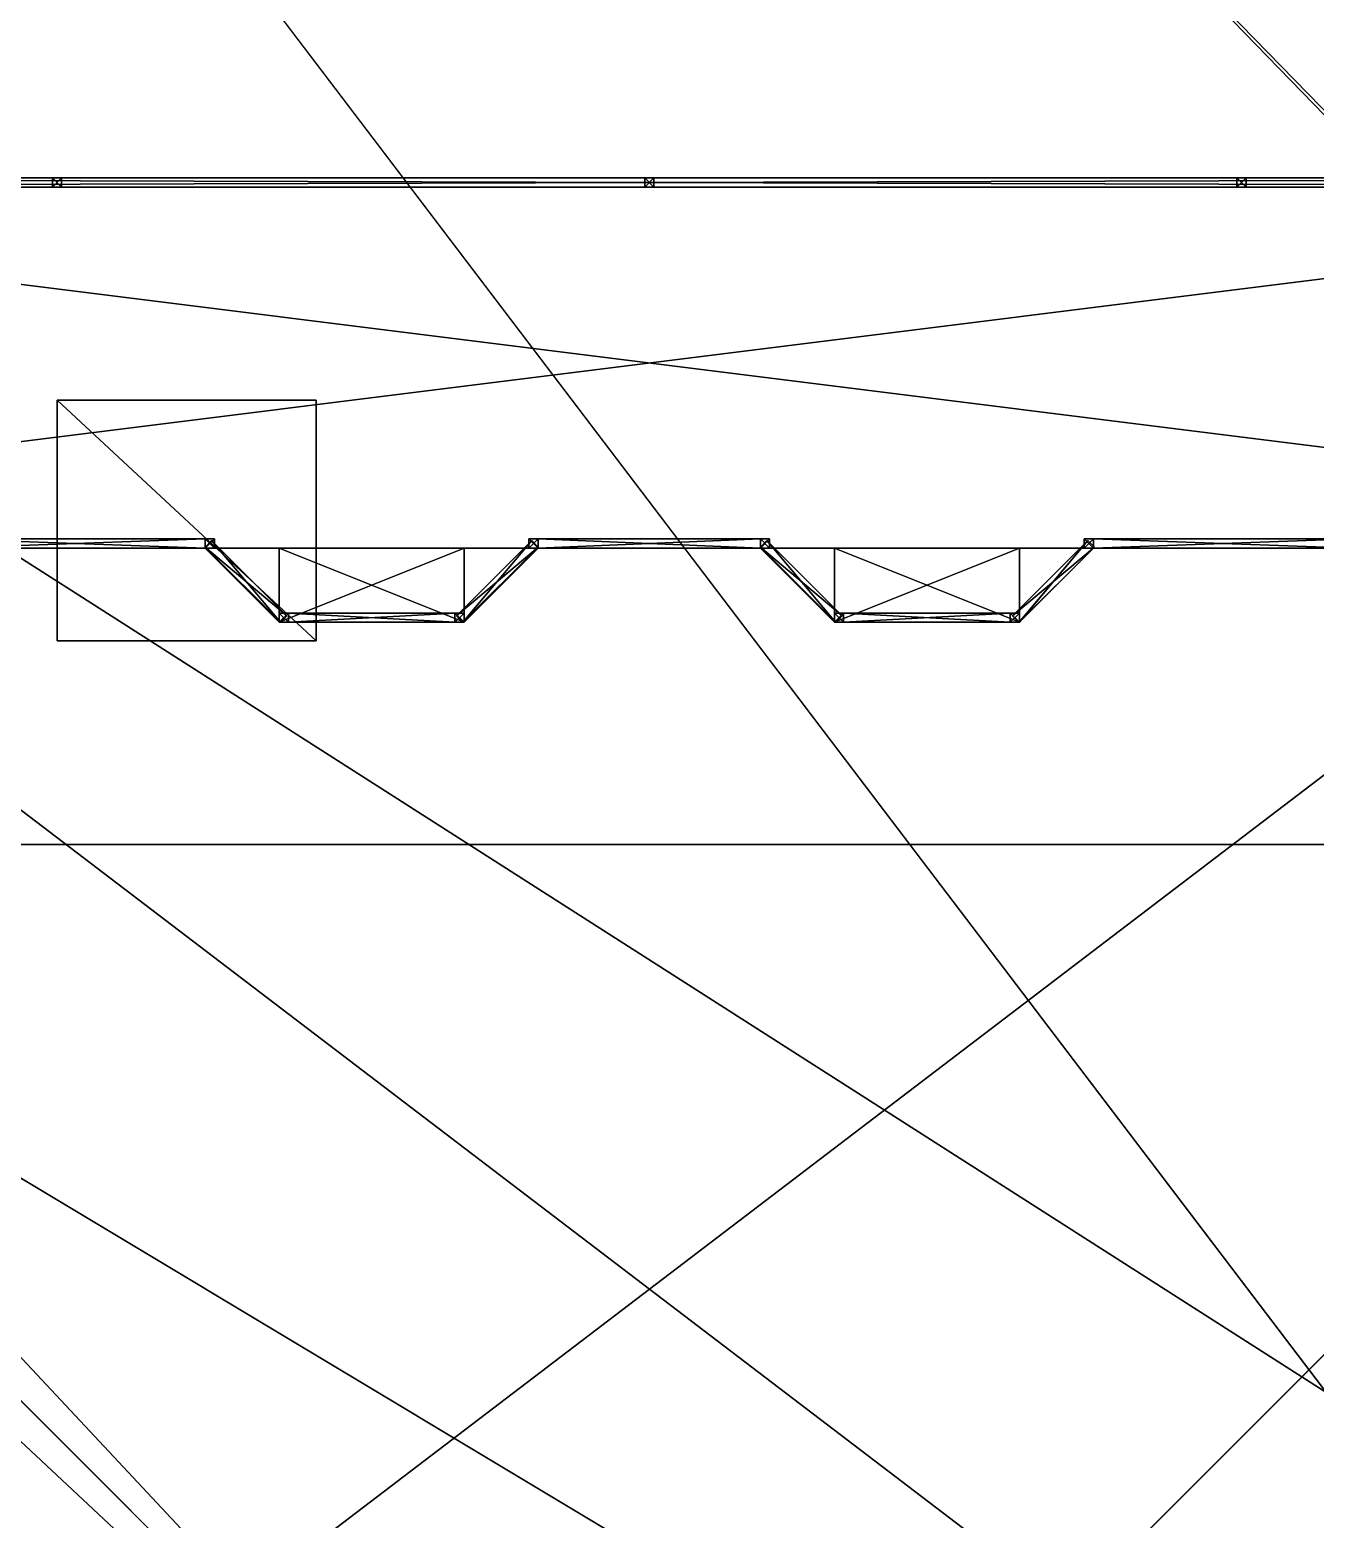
# Model space of a CAD drawing. Extents: x -6144 to 9632, y -5120 to 9632.
# Drawn here: x -1292 to -736, y -2340 to -1696 of the extents above; entities that cross this region are included whole.
import ezdxf

# ---------------------------------------------------------------- set-up
doc = ezdxf.new("R2010")
doc.units = 0

msp = doc.modelspace()

# ---------------------------------------------------------------- meshes
at = {"layer": 'OBJECT001', "color": 50}
mesh = msp.add_polyface(dxfattribs=at)
corners = [(-2233, -1429, 4992), (-2233, -1429, -10688), (-2155, -1351, -10688), (-2155, -1351, 4992), (-2155, -3769, 4992), (-2155, -3769, -10688), (-2233, -3691, -10688), (-2233, -3691, 4992), (185, -3691, 4992), (185, -3691, -10688), (107, -3769, -10688), (107, -3769, 4992), (107, -1351, 4992), (107, -1351, -10688), (185, -1429, -10688), (185, -1429, 4992)]
mesh.append_faces([[corners[k] for k in face] for face in [(1, 3, 0), (5, 7, 4), (9, 11, 8), (13, 15, 12), (6, 0, 7), (14, 8, 15), (10, 4, 11), (2, 12, 3), (1, 13, 2), (11, 15, 8)]], dxfattribs={"vtx0": -1})
mesh.append_faces([[corners[k] for k in face] for face in [(1, 5, 10), (1, 10, 9), (1, 9, 14), (1, 14, 13), (11, 7, 0), (11, 0, 3), (11, 3, 12), (11, 12, 15)]], dxfattribs={"vtx0": -1, "vtx2": -1})
mesh.append_faces([[corners[k] for k in face] for face in [(1, 2, 3), (5, 6, 7), (9, 10, 11), (13, 14, 15), (6, 1, 0), (14, 9, 8), (10, 5, 4), (2, 13, 12), (1, 6, 5), (11, 4, 7)]], dxfattribs={"vtx2": -1})
at = {"layer": 'OBJECT1042', "color": 50}
mesh = msp.add_polyface(dxfattribs=at)
corners = [(-1328, -1916, 5280), (-1216, -1916, 5280), (-1216, -1916, 5312), (-1328, -1916, 5312), (-1328, -1920, 5280), (-1216, -1920, 5280), (-1328, -1920, 5312), (-1216, -1920, 5312)]
mesh.append_faces([[corners[k] for k in face] for face in [(1, 3, 0), (0, 5, 1), (3, 7, 6), (0, 6, 4), (1, 7, 2), (4, 7, 5)]], dxfattribs={"vtx0": -1})
mesh.append_faces([[corners[k] for k in face] for face in [(1, 2, 3), (0, 4, 5), (3, 2, 7), (0, 3, 6), (1, 5, 7), (4, 6, 7)]], dxfattribs={"vtx2": -1})
at = {"layer": 'OBJECT1049', "color": 50}
mesh = msp.add_polyface(dxfattribs=at)
corners = [(-1282, -1760, 5104), (-1282, -1764, 5104), (-1278, -1764, 5104), (-1278, -1760, 5104), (-1282, -1764, 5316), (-1282, -1760, 5316), (-1278, -1760, 5316), (-1278, -1764, 5316)]
mesh.append_faces([[corners[k] for k in face] for face in [(1, 3, 0), (5, 7, 4), (0, 4, 1), (2, 6, 3), (1, 7, 2), (3, 5, 0)]], dxfattribs={"vtx0": -1})
mesh.append_faces([[corners[k] for k in face] for face in [(1, 2, 3), (5, 6, 7), (0, 5, 4), (2, 7, 6), (1, 4, 7), (3, 6, 5)]], dxfattribs={"vtx2": -1})
at = {"layer": 'OBJECT1060', "color": 50}
mesh = msp.add_polyface(dxfattribs=at)
corners = [(-1184, -1952, 5360), (-1184, -1952, 5104), (-1184, -1948, 5104), (-1184, -1948, 5360), (-1180, -1948, 5360), (-1180, -1948, 5104), (-1180, -1952, 5104), (-1180, -1952, 5360)]
mesh.append_faces([[corners[k] for k in face] for face in [(1, 3, 0), (5, 7, 4), (6, 0, 7), (2, 4, 3), (1, 5, 2), (3, 7, 0)]], dxfattribs={"vtx0": -1})
mesh.append_faces([[corners[k] for k in face] for face in [(1, 2, 3), (5, 6, 7), (6, 1, 0), (2, 5, 4), (1, 6, 5), (3, 4, 7)]], dxfattribs={"vtx2": -1})
at = {"layer": 'OBJECT1092', "color": 50}
mesh = msp.add_polyface(dxfattribs=at)
corners = [(-1713, -1764, 5312), (-1713, -1764, 5280), (-1713, -1760, 5280), (-1713, -1760, 5312), (-335, -1760, 5312), (-335, -1760, 5280), (-335, -1764, 5280), (-335, -1764, 5312)]
mesh.append_faces([[corners[k] for k in face] for face in [(1, 3, 0), (5, 7, 4), (6, 0, 7), (2, 4, 3), (1, 5, 2), (3, 7, 0)]], dxfattribs={"vtx0": -1})
mesh.append_faces([[corners[k] for k in face] for face in [(1, 2, 3), (5, 6, 7), (6, 1, 0), (2, 5, 4), (1, 6, 5), (3, 4, 7)]], dxfattribs={"vtx2": -1})
at = {"layer": 'OBJECT1095', "color": 50}
mesh = msp.add_polyface(dxfattribs=at)
corners = [(-1180, -1952, 5316), (-1180, -1952, 5312), (-1180, -1948, 5312), (-1180, -1948, 5316), (-1108, -1948, 5316), (-1108, -1948, 5312), (-1108, -1952, 5312), (-1108, -1952, 5316)]
mesh.append_faces([[corners[k] for k in face] for face in [(1, 3, 0), (5, 7, 4), (6, 0, 7), (2, 4, 3), (1, 5, 2), (3, 7, 0)]], dxfattribs={"vtx0": -1})
mesh.append_faces([[corners[k] for k in face] for face in [(1, 2, 3), (5, 6, 7), (6, 1, 0), (2, 5, 4), (1, 6, 5), (3, 4, 7)]], dxfattribs={"vtx2": -1})
at = {"layer": 'OBJECT1096', "color": 50}
mesh = msp.add_polyface(dxfattribs=at)
corners = [(-1180.640625, -1949.171875, 5312), (-1180.640625, -1949.171875, 5280), (-1183.46875, -1952, 5280), (-1183.46875, -1952, 5312), (-1216, -1919.46875, 5280), (-1216, -1919.46875, 5312), (-1213.171875, -1916.640625, 5280), (-1213.171753, -1916.640747, 5312)]
mesh.append_faces([[corners[k] for k in face] for face in [(1, 3, 0), (2, 5, 3), (1, 7, 6), (2, 6, 4), (3, 7, 0), (4, 7, 5)]], dxfattribs={"vtx0": -1})
mesh.append_faces([[corners[k] for k in face] for face in [(1, 2, 3), (2, 4, 5), (1, 0, 7), (2, 1, 6), (3, 5, 7), (4, 6, 7)]], dxfattribs={"vtx2": -1})
at = {"layer": 'OBJECT1105', "color": 50}
mesh = msp.add_polyface(dxfattribs=at)
corners = [(-1026, -1760, 5104), (-1026, -1764, 5104), (-1022, -1764, 5104), (-1022, -1760, 5104), (-1026, -1764, 5316), (-1026, -1760, 5316), (-1022, -1760, 5316), (-1022, -1764, 5316)]
mesh.append_faces([[corners[k] for k in face] for face in [(1, 3, 0), (5, 7, 4), (0, 4, 1), (2, 6, 3), (1, 7, 2), (3, 5, 0)]], dxfattribs={"vtx0": -1})
mesh.append_faces([[corners[k] for k in face] for face in [(1, 2, 3), (5, 6, 7), (0, 5, 4), (2, 7, 6), (1, 4, 7), (3, 6, 5)]], dxfattribs={"vtx2": -1})
at = {"layer": 'OBJECT1127', "color": 50}
mesh = msp.add_polyface(dxfattribs=at)
corners = [(-1213.171875, -1916.640625, 5312), (-1216, -1919.464844, 5312), (-1183.46875, -1952, 5312), (-1180.638794, -1949.17395, 5312), (-1180.640625, -1949.179688, 5316), (-1183.460938, -1952, 5316), (-1216, -1919.46875, 5316), (-1213.171875, -1916.640625, 5316)]
mesh.append_faces([[corners[k] for k in face] for face in [(1, 3, 0), (5, 7, 4), (0, 6, 1), (2, 4, 3), (1, 5, 2), (3, 7, 0)]], dxfattribs={"vtx0": -1})
mesh.append_faces([[corners[k] for k in face] for face in [(1, 2, 3), (5, 6, 7), (0, 7, 6), (2, 5, 4), (1, 6, 5), (3, 4, 7)]], dxfattribs={"vtx2": -1})
at = {"layer": 'OBJECT1147', "color": 50}
mesh = msp.add_polyface(dxfattribs=at)
corners = [(-944, -1952, 5360), (-944, -1952, 5104), (-944, -1948, 5104), (-944, -1948, 5360), (-940, -1948, 5360), (-940, -1948, 5104), (-940, -1952, 5104), (-940, -1952, 5360)]
mesh.append_faces([[corners[k] for k in face] for face in [(1, 3, 0), (5, 7, 4), (6, 0, 7), (2, 4, 3), (1, 5, 2), (3, 7, 0)]], dxfattribs={"vtx0": -1})
mesh.append_faces([[corners[k] for k in face] for face in [(1, 2, 3), (5, 6, 7), (6, 1, 0), (2, 5, 4), (1, 6, 5), (3, 4, 7)]], dxfattribs={"vtx2": -1})
at = {"layer": 'OBJECT1170', "color": 50}
mesh = msp.add_polyface(dxfattribs=at)
corners = [(-832, -1920, 5316), (-832, -1920, 5312), (-832, -1916, 5312), (-832, -1916, 5316), (-720, -1916, 5316), (-720, -1916, 5312), (-720, -1920, 5312), (-720, -1920, 5316)]
mesh.append_faces([[corners[k] for k in face] for face in [(1, 3, 0), (5, 7, 4), (6, 0, 7), (2, 4, 3), (1, 5, 2), (3, 7, 0)]], dxfattribs={"vtx0": -1})
mesh.append_faces([[corners[k] for k in face] for face in [(1, 2, 3), (5, 6, 7), (6, 1, 0), (2, 5, 4), (1, 6, 5), (3, 4, 7)]], dxfattribs={"vtx2": -1})
at = {"layer": 'OBJECT1198', "color": 50}
mesh = msp.add_polyface(dxfattribs=at)
corners = [(-1328, -1920, 5316), (-1328, -1920, 5312), (-1328, -1916, 5312), (-1328, -1916, 5316), (-1216, -1916, 5316), (-1216, -1916, 5312), (-1216, -1920, 5312), (-1216, -1920, 5316)]
mesh.append_faces([[corners[k] for k in face] for face in [(1, 3, 0), (5, 7, 4), (6, 0, 7), (2, 4, 3), (1, 5, 2), (3, 7, 0)]], dxfattribs={"vtx0": -1})
mesh.append_faces([[corners[k] for k in face] for face in [(1, 2, 3), (5, 6, 7), (6, 1, 0), (2, 5, 4), (1, 6, 5), (3, 4, 7)]], dxfattribs={"vtx2": -1})
at = {"layer": 'OBJECT1246', "color": 50}
mesh = msp.add_polyface(dxfattribs=at)
corners = [(-1072, -1920, 5316), (-1072, -1920, 5312), (-1072, -1916, 5312), (-1072, -1916, 5316), (-976, -1916, 5316), (-976, -1916, 5312), (-976, -1920, 5312), (-976, -1920, 5316)]
mesh.append_faces([[corners[k] for k in face] for face in [(1, 3, 0), (5, 7, 4), (6, 0, 7), (2, 4, 3), (1, 5, 2), (3, 7, 0)]], dxfattribs={"vtx0": -1})
mesh.append_faces([[corners[k] for k in face] for face in [(1, 2, 3), (5, 6, 7), (6, 1, 0), (2, 5, 4), (1, 6, 5), (3, 4, 7)]], dxfattribs={"vtx2": -1})
at = {"layer": 'OBJECT1380', "color": 50}
mesh = msp.add_polyface(dxfattribs=at)
corners = [(-973.175781, -1916.640625, 5280), (-976, -1919.472656, 5280), (-943.476563, -1952, 5280), (-940.647095, -1949.172607, 5280), (-940.644531, -1949.167969, 5312), (-943.476563, -1952, 5312), (-976, -1919.464844, 5312), (-973.175232, -1916.638062, 5312)]
mesh.append_faces([[corners[k] for k in face] for face in [(1, 3, 0), (5, 7, 4), (0, 6, 1), (2, 4, 3), (1, 5, 2), (3, 7, 0)]], dxfattribs={"vtx0": -1})
mesh.append_faces([[corners[k] for k in face] for face in [(1, 2, 3), (5, 6, 7), (0, 7, 6), (2, 5, 4), (1, 6, 5), (3, 4, 7)]], dxfattribs={"vtx2": -1})
at = {"layer": 'OBJECT1385', "color": 50}
mesh = msp.add_polyface(dxfattribs=at)
corners = [(-1107.359375, -1949.171875, 5356), (-1104.53125, -1952, 5356), (-1072, -1919.46875, 5356), (-1074.828125, -1916.640625, 5356), (-1104.53125, -1952, 5360), (-1107.359375, -1949.171875, 5360), (-1074.832031, -1916.636719, 5360), (-1072, -1919.468628, 5360)]
mesh.append_faces([[corners[k] for k in face] for face in [(1, 3, 0), (5, 7, 4), (2, 6, 3), (0, 4, 1), (3, 5, 0), (1, 7, 2)]], dxfattribs={"vtx0": -1})
mesh.append_faces([[corners[k] for k in face] for face in [(1, 2, 3), (5, 6, 7), (2, 7, 6), (0, 5, 4), (3, 6, 5), (1, 4, 7)]], dxfattribs={"vtx2": -1})
at = {"layer": 'OBJECT1431', "color": 50}
mesh = msp.add_polyface(dxfattribs=at)
corners = [(-1072, -1920, 5312), (-1072, -1920, 5280), (-1072, -1916, 5280), (-1072, -1916, 5312), (-976, -1916, 5312), (-976, -1916, 5280), (-976, -1920, 5280), (-976, -1920, 5312)]
mesh.append_faces([[corners[k] for k in face] for face in [(1, 3, 0), (5, 7, 4), (6, 0, 7), (2, 4, 3), (1, 5, 2), (3, 7, 0)]], dxfattribs={"vtx0": -1})
mesh.append_faces([[corners[k] for k in face] for face in [(1, 2, 3), (5, 6, 7), (6, 1, 0), (2, 5, 4), (1, 6, 5), (3, 4, 7)]], dxfattribs={"vtx2": -1})
at = {"layer": 'OBJECT1455', "color": 50}
mesh = msp.add_polyface(dxfattribs=at)
corners = [(-1713, -1764, 5316), (-1713, -1760, 5316), (-335, -1760, 5316), (-335, -1764, 5316), (-1713, -1760, 5312), (-1713, -1764, 5312), (-335, -1764, 5312), (-335, -1760, 5312)]
mesh.append_faces([[corners[k] for k in face] for face in [(1, 3, 0), (1, 5, 4), (3, 7, 6), (0, 6, 5), (2, 4, 7), (5, 7, 4)]], dxfattribs={"vtx0": -1})
mesh.append_faces([[corners[k] for k in face] for face in [(1, 2, 3), (1, 0, 5), (3, 2, 7), (0, 3, 6), (2, 1, 4), (5, 6, 7)]], dxfattribs={"vtx2": -1})
at = {"layer": 'OBJECT1477', "color": 50}
mesh = msp.add_polyface(dxfattribs=at)
corners = [(-940, -1952, 5360), (-940, -1952, 5356), (-940, -1948, 5356), (-940, -1948, 5360), (-868, -1948, 5360), (-868, -1948, 5356), (-868, -1952, 5356), (-868, -1952, 5360)]
mesh.append_faces([[corners[k] for k in face] for face in [(1, 3, 0), (5, 7, 4), (6, 0, 7), (2, 4, 3), (1, 5, 2), (3, 7, 0)]], dxfattribs={"vtx0": -1})
mesh.append_faces([[corners[k] for k in face] for face in [(1, 2, 3), (5, 6, 7), (6, 1, 0), (2, 5, 4), (1, 6, 5), (3, 4, 7)]], dxfattribs={"vtx2": -1})
at = {"layer": 'OBJECT1482', "color": 50}
mesh = msp.add_polyface(dxfattribs=at)
corners = [(-867, -1949.171875, 5280), (-864.167969, -1952, 5280), (-831.640625, -1919.46875, 5280), (-834.471191, -1916.63623, 5280), (-864.171875, -1952, 5312), (-867, -1949.16748, 5312), (-834.472656, -1916.640625, 5312), (-831.640625, -1919.476563, 5312)]
mesh.append_faces([[corners[k] for k in face] for face in [(1, 3, 0), (5, 7, 4), (2, 6, 3), (0, 4, 1), (1, 7, 2), (3, 5, 0)]], dxfattribs={"vtx0": -1})
mesh.append_faces([[corners[k] for k in face] for face in [(1, 2, 3), (5, 6, 7), (2, 7, 6), (0, 5, 4), (1, 4, 7), (3, 6, 5)]], dxfattribs={"vtx2": -1})
at = {"layer": 'OBJECT1499', "color": 50}
mesh = msp.add_polyface(dxfattribs=at)
corners = [(-832, -1920, 5104), (-836, -1920, 5104), (-836, -1920, 5360), (-832, -1920, 5360), (-836, -1916, 5104), (-832, -1916, 5104), (-832, -1916, 5360), (-836, -1916, 5360)]
mesh.append_faces([[corners[k] for k in face] for face in [(1, 3, 0), (5, 7, 4), (4, 0, 5), (2, 6, 3), (1, 7, 2), (5, 3, 6)]], dxfattribs={"vtx0": -1})
mesh.append_faces([[corners[k] for k in face] for face in [(1, 2, 3), (5, 6, 7), (4, 1, 0), (2, 7, 6), (1, 4, 7), (5, 0, 3)]], dxfattribs={"vtx2": -1})
at = {"layer": 'OBJECT1510', "color": 50}
mesh = msp.add_polyface(dxfattribs=at)
corners = [(-868, -1948, 5312), (-868, -1948, 5280), (-868, -1952, 5280), (-868, -1952, 5312), (-940, -1952, 5280), (-940, -1952, 5312), (-940, -1948, 5280), (-940, -1948, 5312)]
mesh.append_faces([[corners[k] for k in face] for face in [(1, 3, 0), (2, 5, 3), (1, 7, 6), (2, 6, 4), (0, 5, 7), (4, 7, 5)]], dxfattribs={"vtx0": -1})
mesh.append_faces([[corners[k] for k in face] for face in [(1, 2, 3), (2, 4, 5), (1, 0, 7), (2, 1, 6), (0, 3, 5), (4, 6, 7)]], dxfattribs={"vtx2": -1})
at = {"layer": 'OBJECT1524', "color": 50}
mesh = msp.add_polyface(dxfattribs=at)
corners = [(-1107.359375, -1949.171875, 5280), (-1104.53125, -1952, 5280), (-1072, -1919.464844, 5280), (-1074.828125, -1916.640625, 5280), (-1104.53125, -1952, 5312), (-1107.359375, -1949.171875, 5312), (-1074.832031, -1916.636719, 5312), (-1072, -1919.472656, 5312)]
mesh.append_faces([[corners[k] for k in face] for face in [(1, 3, 0), (5, 7, 4), (2, 6, 3), (0, 4, 1), (1, 7, 2), (3, 5, 0)]], dxfattribs={"vtx0": -1})
mesh.append_faces([[corners[k] for k in face] for face in [(1, 2, 3), (5, 6, 7), (2, 7, 6), (0, 5, 4), (1, 4, 7), (3, 6, 5)]], dxfattribs={"vtx2": -1})
at = {"layer": 'OBJECT1530', "color": 50}
mesh = msp.add_polyface(dxfattribs=at)
corners = [(-867, -1949.167969, 5312), (-864.167969, -1952.011719, 5312), (-831.648438, -1919.46875, 5312), (-834.475098, -1916.640137, 5312), (-864.175781, -1952, 5316), (-867, -1949.171509, 5316), (-834.476563, -1916.644531, 5316), (-831.648438, -1919.472656, 5316)]
mesh.append_faces([[corners[k] for k in face] for face in [(1, 3, 0), (5, 7, 4), (2, 6, 3), (0, 4, 1), (1, 7, 2), (3, 5, 0)]], dxfattribs={"vtx0": -1})
mesh.append_faces([[corners[k] for k in face] for face in [(1, 2, 3), (5, 6, 7), (2, 7, 6), (0, 5, 4), (1, 4, 7), (3, 6, 5)]], dxfattribs={"vtx2": -1})
at = {"layer": 'OBJECT1536', "color": 50}
mesh = msp.add_polyface(dxfattribs=at)
corners = [(-1104, -1952, 5104), (-1108, -1952, 5104), (-1108, -1952, 5360), (-1104, -1952, 5360), (-1108, -1948, 5104), (-1104, -1948, 5104), (-1104, -1948, 5360), (-1108, -1948, 5360)]
mesh.append_faces([[corners[k] for k in face] for face in [(1, 3, 0), (5, 7, 4), (4, 0, 5), (2, 6, 3), (1, 7, 2), (5, 3, 6)]], dxfattribs={"vtx0": -1})
mesh.append_faces([[corners[k] for k in face] for face in [(1, 2, 3), (5, 6, 7), (4, 1, 0), (2, 7, 6), (1, 4, 7), (5, 0, 3)]], dxfattribs={"vtx2": -1})
at = {"layer": 'OBJECT1553', "color": 50}
mesh = msp.add_polyface(dxfattribs=at)
corners = [(-973.175781, -1916.640625, 5312), (-976, -1919.472656, 5312), (-943.476563, -1952, 5312), (-940.647034, -1949.172485, 5312), (-940.644531, -1949.167969, 5316), (-943.476563, -1952, 5316), (-976, -1919.464844, 5316), (-973.176819, -1916.635742, 5316)]
mesh.append_faces([[corners[k] for k in face] for face in [(1, 3, 0), (5, 7, 4), (0, 6, 1), (2, 4, 3), (1, 5, 2), (3, 7, 0)]], dxfattribs={"vtx0": -1})
mesh.append_faces([[corners[k] for k in face] for face in [(1, 2, 3), (5, 6, 7), (0, 7, 6), (2, 5, 4), (1, 6, 5), (3, 4, 7)]], dxfattribs={"vtx2": -1})
at = {"layer": 'OBJECT1573', "color": 50}
mesh = msp.add_polyface(dxfattribs=at)
corners = [(-1180, -1948, 5356), (-1180, -1952, 5356), (-1108, -1952, 5356), (-1108, -1948, 5356), (-1180, -1952, 5360), (-1180, -1948, 5360), (-1108, -1948, 5360), (-1108, -1952, 5360)]
mesh.append_faces([[corners[k] for k in face] for face in [(1, 3, 0), (5, 7, 4), (0, 4, 1), (2, 6, 3), (1, 7, 2), (3, 5, 0)]], dxfattribs={"vtx0": -1})
mesh.append_faces([[corners[k] for k in face] for face in [(1, 2, 3), (5, 6, 7), (0, 5, 4), (2, 7, 6), (1, 4, 7), (3, 6, 5)]], dxfattribs={"vtx2": -1})
at = {"layer": 'OBJECT1582', "color": 50}
mesh = msp.add_polyface(dxfattribs=at)
corners = [(-976, -1920, 5360), (-976, -1920, 5104), (-976, -1916, 5104), (-976, -1916, 5360), (-972, -1916, 5360), (-972, -1916, 5104), (-972, -1920, 5104), (-972, -1920, 5360)]
mesh.append_faces([[corners[k] for k in face] for face in [(1, 3, 0), (5, 7, 4), (6, 0, 7), (2, 4, 3), (1, 5, 2), (3, 7, 0)]], dxfattribs={"vtx0": -1})
mesh.append_faces([[corners[k] for k in face] for face in [(1, 2, 3), (5, 6, 7), (6, 1, 0), (2, 5, 4), (1, 6, 5), (3, 4, 7)]], dxfattribs={"vtx2": -1})
at = {"layer": 'OBJECT1614', "color": 50}
mesh = msp.add_polyface(dxfattribs=at)
corners = [(-720, -1920, 5280), (-832, -1920, 5280), (-832, -1920, 5312), (-720, -1920, 5312), (-832, -1916, 5280), (-720, -1916, 5280), (-720, -1916, 5312), (-832, -1916, 5312)]
mesh.append_faces([[corners[k] for k in face] for face in [(1, 3, 0), (5, 7, 4), (4, 0, 5), (2, 6, 3), (1, 7, 2), (5, 3, 6)]], dxfattribs={"vtx0": -1})
mesh.append_faces([[corners[k] for k in face] for face in [(1, 2, 3), (5, 6, 7), (4, 1, 0), (2, 7, 6), (1, 4, 7), (5, 0, 3)]], dxfattribs={"vtx2": -1})
at = {"layer": 'OBJECT1632', "color": 50}
mesh = msp.add_polyface(dxfattribs=at)
corners = [(-1076, -1920, 5360), (-1076, -1920, 5104), (-1076, -1916, 5104), (-1076, -1916, 5360), (-1072, -1916, 5360), (-1072, -1916, 5104), (-1072, -1920, 5104), (-1072, -1920, 5360)]
mesh.append_faces([[corners[k] for k in face] for face in [(1, 3, 0), (5, 7, 4), (6, 0, 7), (2, 4, 3), (1, 5, 2), (3, 7, 0)]], dxfattribs={"vtx0": -1})
mesh.append_faces([[corners[k] for k in face] for face in [(1, 2, 3), (5, 6, 7), (6, 1, 0), (2, 5, 4), (1, 6, 5), (3, 4, 7)]], dxfattribs={"vtx2": -1})
at = {"layer": 'OBJECT1650', "color": 50}
mesh = msp.add_polyface(dxfattribs=at)
corners = [(-940, -1952, 5316), (-940, -1952, 5312), (-940, -1948, 5312), (-940, -1948, 5316), (-868, -1948, 5316), (-868, -1948, 5312), (-868, -1952, 5312), (-868, -1952, 5316)]
mesh.append_faces([[corners[k] for k in face] for face in [(1, 3, 0), (5, 7, 4), (6, 0, 7), (2, 4, 3), (1, 5, 2), (3, 7, 0)]], dxfattribs={"vtx0": -1})
mesh.append_faces([[corners[k] for k in face] for face in [(1, 2, 3), (5, 6, 7), (6, 1, 0), (2, 5, 4), (1, 6, 5), (3, 4, 7)]], dxfattribs={"vtx2": -1})
at = {"layer": 'OBJECT1660', "color": 50}
mesh = msp.add_polyface(dxfattribs=at)
corners = [(-1213.171875, -1916.640625, 5356), (-1216, -1919.46875, 5356), (-1183.464844, -1952, 5356), (-1180.638672, -1949.173828, 5356), (-1180.640625, -1949.175781, 5360), (-1183.460938, -1952, 5360), (-1216, -1919.46875, 5360), (-1213.171875, -1916.640625, 5360)]
mesh.append_faces([[corners[k] for k in face] for face in [(1, 3, 0), (5, 7, 4), (2, 4, 3), (0, 6, 1), (1, 5, 2), (3, 7, 0)]], dxfattribs={"vtx0": -1})
mesh.append_faces([[corners[k] for k in face] for face in [(1, 2, 3), (5, 6, 7), (2, 5, 4), (0, 7, 6), (1, 6, 5), (3, 4, 7)]], dxfattribs={"vtx2": -1})
at = {"layer": 'OBJECT181', "color": 50}
mesh = msp.add_polyface(dxfattribs=at)
corners = [(-2304, -1280, -11360), (2304, -1280, -11360), (2304, -1280, -11328), (-2304, -1280, -11328), (-2304, -4224, -11360), (2304, -4224, -11360), (-2304, -4224, -11328), (2304, -4224, -11328)]
mesh.append_faces([[corners[k] for k in face] for face in [(1, 3, 0), (0, 5, 1), (3, 7, 6), (0, 6, 4), (1, 7, 2), (4, 7, 5)]], dxfattribs={"vtx0": -1})
mesh.append_faces([[corners[k] for k in face] for face in [(1, 2, 3), (0, 4, 5), (3, 2, 7), (0, 3, 6), (1, 5, 7), (4, 6, 7)]], dxfattribs={"vtx2": -1})
at = {"layer": 'OBJECT353', "color": 50}
mesh = msp.add_polyface(dxfattribs=at)
corners = [(-1536, -3072, 5104), (-1536, -2048, 5104), (-1152, -2432, 5168), (-1152, -2688, 5168), (-896, -2688, 5168), (-896, -2432, 5168), (-512, -2048, 5104), (-512, -3072, 5104)]
mesh.append_faces([[corners[k] for k in face] for face in [(1, 3, 0), (5, 7, 4), (0, 6, 1), (2, 4, 3), (3, 7, 0), (5, 1, 6)]], dxfattribs={"vtx0": -1})
mesh.append_faces([[corners[k] for k in face] for face in [(1, 2, 3), (5, 6, 7), (0, 7, 6), (2, 5, 4), (3, 4, 7), (5, 2, 1)]], dxfattribs={"vtx2": -1})
at = {"layer": 'OBJECT354', "color": 50}
mesh = msp.add_polyface(dxfattribs=at)
corners = [(-2155, -3691, 5104), (-2155, -3691, 4992), (-2155, -1429, 4992), (-2155, -1429, 5104), (107, -1429, 5104), (107, -1429, 4992), (107, -3691, 4992), (107, -3691, 5104)]
mesh.append_faces([[corners[k] for k in face] for face in [(1, 3, 0), (5, 7, 4), (6, 0, 7), (2, 4, 3), (1, 5, 2), (3, 7, 0)]], dxfattribs={"vtx0": -1})
mesh.append_faces([[corners[k] for k in face] for face in [(1, 2, 3), (5, 6, 7), (6, 1, 0), (2, 5, 4), (1, 6, 5), (3, 4, 7)]], dxfattribs={"vtx2": -1})
at = {"layer": 'OBJECT355', "color": 50}
mesh = msp.add_polyface(dxfattribs=at)
corners = [(-6144, -5120, 9664), (-6144, -5120, 9408), (-6144, 3840, 9408), (-6144, 3840, 9664), (2560, 3840, 9664), (2560, 3840, 9408), (2560, -5120, 9408), (2560, -5120, 9664)]
mesh.append_faces([[corners[k] for k in face] for face in [(1, 3, 0), (5, 7, 4), (6, 0, 7), (2, 4, 3), (1, 5, 2), (3, 7, 0)]], dxfattribs={"vtx0": -1})
mesh.append_faces([[corners[k] for k in face] for face in [(1, 2, 3), (5, 6, 7), (6, 1, 0), (2, 5, 4), (1, 6, 5), (3, 4, 7)]], dxfattribs={"vtx2": -1})
at = {"layer": 'OBJECT356', "color": 50}
mesh = msp.add_polyface(dxfattribs=at)
corners = [(2560, -5120, -11616), (-6144, -5120, -11616), (-6144, -5120, -11360), (2560, -5120, -11360), (-6144, 3840, -11616), (2560, 3840, -11616), (2560, 3840, -11360), (-6144, 3840, -11360)]
mesh.append_faces([[corners[k] for k in face] for face in [(1, 3, 0), (5, 7, 4), (4, 0, 5), (2, 6, 3), (1, 7, 2), (5, 3, 6)]], dxfattribs={"vtx0": -1})
mesh.append_faces([[corners[k] for k in face] for face in [(1, 2, 3), (5, 6, 7), (4, 1, 0), (2, 7, 6), (1, 4, 7), (5, 0, 3)]], dxfattribs={"vtx2": -1})
at = {"layer": 'OBJECT532', "color": 50}
mesh = msp.add_polyface(dxfattribs=at)
corners = [(-1184, -1952, 5280), (-1184, -1952, 5272), (-1216, -1920, 5272), (-1216, -1920, 5280), (-1184, -1920, 5280), (-1184, -1920, 5272)]
mesh.append_faces([[corners[k] for k in face] for face in [(1, 5, 2), (3, 4, 0)]])
mesh.append_faces([[corners[k] for k in face] for face in [(1, 3, 0), (5, 0, 4), (2, 4, 3)]], dxfattribs={"vtx0": -1})
mesh.append_faces([[corners[k] for k in face] for face in [(1, 2, 3), (5, 1, 0), (2, 5, 4)]], dxfattribs={"vtx2": -1})
at = {"layer": 'OBJECT533', "color": 50}
mesh = msp.add_polyface(dxfattribs=at)
corners = [(-1184, -1952, 5280), (-1184, -1952, 5272), (-1184, -1920, 5272), (-1184, -1920, 5280), (-1104, -1920, 5280), (-1104, -1920, 5272), (-1104, -1952, 5272), (-1104, -1952, 5280)]
mesh.append_faces([[corners[k] for k in face] for face in [(1, 3, 0), (5, 7, 4), (6, 0, 7), (2, 4, 3), (1, 5, 2), (3, 7, 0)]], dxfattribs={"vtx0": -1})
mesh.append_faces([[corners[k] for k in face] for face in [(1, 2, 3), (5, 6, 7), (6, 1, 0), (2, 5, 4), (1, 6, 5), (3, 4, 7)]], dxfattribs={"vtx2": -1})
at = {"layer": 'OBJECT534', "color": 50}
mesh = msp.add_polyface(dxfattribs=at)
corners = [(-1104, -1952, 5272), (-1104, -1920, 5272), (-1104, -1920, 5280), (-1104, -1952, 5280), (-1072, -1920, 5272), (-1072, -1920, 5280)]
mesh.append_faces([[corners[k] for k in face] for face in [(1, 0, 4), (2, 5, 3)]])
mesh.append_faces([[corners[k] for k in face] for face in [(1, 3, 0), (1, 5, 2), (4, 3, 5)]], dxfattribs={"vtx0": -1})
mesh.append_faces([[corners[k] for k in face] for face in [(1, 2, 3), (1, 4, 5), (4, 0, 3)]], dxfattribs={"vtx2": -1})
at = {"layer": 'OBJECT535', "color": 50}
mesh = msp.add_polyface(dxfattribs=at)
corners = [(-976, -1920, 5272), (-944, -1920, 5272), (-944, -1920, 5280), (-976, -1920, 5280), (-944, -1952, 5272), (-944, -1952, 5280)]
mesh.append_faces([[corners[k] for k in face] for face in [(0, 4, 1), (3, 2, 5)]])
mesh.append_faces([[corners[k] for k in face] for face in [(1, 3, 0), (0, 5, 4), (1, 5, 2)]], dxfattribs={"vtx0": -1})
mesh.append_faces([[corners[k] for k in face] for face in [(1, 2, 3), (0, 3, 5), (1, 4, 5)]], dxfattribs={"vtx2": -1})
at = {"layer": 'OBJECT536', "color": 50}
mesh = msp.add_polyface(dxfattribs=at)
corners = [(-944, -1952, 5280), (-944, -1952, 5272), (-944, -1920, 5272), (-944, -1920, 5280), (-864, -1920, 5280), (-864, -1920, 5272), (-864, -1952, 5272), (-864, -1952, 5280)]
mesh.append_faces([[corners[k] for k in face] for face in [(1, 3, 0), (5, 7, 4), (6, 0, 7), (2, 4, 3), (1, 5, 2), (3, 7, 0)]], dxfattribs={"vtx0": -1})
mesh.append_faces([[corners[k] for k in face] for face in [(1, 2, 3), (5, 6, 7), (6, 1, 0), (2, 5, 4), (1, 6, 5), (3, 4, 7)]], dxfattribs={"vtx2": -1})
at = {"layer": 'OBJECT537', "color": 50}
mesh = msp.add_polyface(dxfattribs=at)
corners = [(-832, -1920, 5280), (-864, -1952, 5280), (-864, -1920, 5280), (-864, -1952, 5272), (-832, -1920, 5272), (-864, -1920, 5272)]
mesh.append_faces([[corners[k] for k in face] for face in [(1, 2, 0), (3, 4, 5)]])
mesh.append_faces([[corners[k] for k in face] for face in [(1, 4, 3), (2, 3, 5), (0, 5, 4)]], dxfattribs={"vtx0": -1})
mesh.append_faces([[corners[k] for k in face] for face in [(1, 0, 4), (2, 1, 3), (0, 2, 5)]], dxfattribs={"vtx2": -1})
at = {"layer": 'OBJECT561', "color": 50}
mesh = msp.add_polyface(dxfattribs=at)
corners = [(-1664, -1920, 5280), (-1664, -1760, 5280), (-384, -1760, 5280), (-384, -1920, 5280), (-1664, -1760, 5272), (-1664, -1920, 5272), (-384, -1920, 5272), (-384, -1760, 5272)]
mesh.append_faces([[corners[k] for k in face] for face in [(1, 3, 0), (1, 5, 4), (3, 7, 6), (0, 6, 5), (2, 4, 7), (5, 7, 4)]], dxfattribs={"vtx0": -1})
mesh.append_faces([[corners[k] for k in face] for face in [(1, 2, 3), (1, 0, 5), (3, 2, 7), (0, 3, 6), (2, 1, 4), (5, 6, 7)]], dxfattribs={"vtx2": -1})
at = {"layer": 'OBJECT734', "color": 50}
mesh = msp.add_polyface(dxfattribs=at)
corners = [(-5888, -4864, -320), (-5888, -4864, -576), (-5888, 3584, -576), (-5888, 3584, -320), (2304, 3584, -320), (2304, 3584, -576), (2304, -4864, -576), (2304, -4864, -320)]
mesh.append_faces([[corners[k] for k in face] for face in [(1, 3, 0), (5, 7, 4), (6, 0, 7), (2, 4, 3), (1, 5, 2), (3, 7, 0)]], dxfattribs={"vtx0": -1})
mesh.append_faces([[corners[k] for k in face] for face in [(1, 2, 3), (5, 6, 7), (6, 1, 0), (2, 5, 4), (1, 6, 5), (3, 4, 7)]], dxfattribs={"vtx2": -1})
at = {"layer": 'OBJECT815', "color": 50}
mesh = msp.add_polyface(dxfattribs=at)
corners = [(-1107.351563, -1949.167969, 5316), (-1104.525757, -1952, 5316), (-1072, -1919.476563, 5316), (-1074.832031, -1916.648438, 5316), (-1104.527344, -1952, 5356), (-1107.355469, -1949.164063, 5356), (-1074.835938, -1916.644531, 5356), (-1072, -1919.474121, 5356)]
mesh.append_faces([[corners[k] for k in face] for face in [(1, 3, 0), (5, 7, 4), (2, 6, 3), (0, 4, 1), (3, 5, 0), (1, 7, 2)]], dxfattribs={"vtx0": -1})
mesh.append_faces([[corners[k] for k in face] for face in [(1, 2, 3), (5, 6, 7), (2, 7, 6), (0, 5, 4), (3, 6, 5), (1, 4, 7)]], dxfattribs={"vtx2": -1})
at = {"layer": 'OBJECT816', "color": 50}
mesh = msp.add_polyface(dxfattribs=at)
corners = [(-973.171875, -1916.640625, 5316), (-976, -1919.464844, 5316), (-943.46875, -1952, 5316), (-940.643311, -1949.168823, 5316), (-940.640625, -1949.171875, 5356), (-943.464844, -1952, 5356), (-976, -1919.46875, 5356), (-973.167969, -1916.643677, 5356)]
mesh.append_faces([[corners[k] for k in face] for face in [(1, 3, 0), (5, 7, 4), (2, 4, 3), (0, 6, 1), (1, 5, 2), (3, 7, 0)]], dxfattribs={"vtx0": -1})
mesh.append_faces([[corners[k] for k in face] for face in [(1, 2, 3), (5, 6, 7), (2, 5, 4), (0, 7, 6), (1, 6, 5), (3, 4, 7)]], dxfattribs={"vtx2": -1})
at = {"layer": 'OBJECT817', "color": 50}
mesh = msp.add_polyface(dxfattribs=at)
corners = [(-940, -1952, 5356), (-940, -1952, 5316), (-940, -1948, 5316), (-940, -1948, 5356), (-868, -1948, 5356), (-868, -1948, 5316), (-868, -1952, 5316), (-868, -1952, 5356)]
mesh.append_faces([[corners[k] for k in face] for face in [(1, 3, 0), (5, 7, 4), (6, 0, 7), (2, 4, 3), (1, 5, 2), (3, 7, 0)]], dxfattribs={"vtx0": -1})
mesh.append_faces([[corners[k] for k in face] for face in [(1, 2, 3), (5, 6, 7), (6, 1, 0), (2, 5, 4), (1, 6, 5), (3, 4, 7)]], dxfattribs={"vtx2": -1})
at = {"layer": 'OBJECT818', "color": 50}
mesh = msp.add_polyface(dxfattribs=at)
corners = [(-1213.167969, -1916.640625, 5316), (-1216, -1919.46875, 5316), (-1183.472656, -1952, 5316), (-1180.644043, -1949.16748, 5316), (-1180.644531, -1949.167969, 5356), (-1183.472656, -1952, 5356), (-1216, -1919.472656, 5356), (-1213.169556, -1916.642212, 5356)]
mesh.append_faces([[corners[k] for k in face] for face in [(1, 3, 0), (5, 7, 4), (2, 4, 3), (0, 6, 1), (1, 5, 2), (3, 7, 0)]], dxfattribs={"vtx0": -1})
mesh.append_faces([[corners[k] for k in face] for face in [(1, 2, 3), (5, 6, 7), (2, 5, 4), (0, 7, 6), (1, 6, 5), (3, 4, 7)]], dxfattribs={"vtx2": -1})
at = {"layer": 'OBJECT828', "color": 50}
mesh = msp.add_polyface(dxfattribs=at)
corners = [(-1180, -1948, 5316), (-1180, -1952, 5316), (-1108, -1952, 5316), (-1108, -1948, 5316), (-1180, -1952, 5356), (-1180, -1948, 5356), (-1108, -1948, 5356), (-1108, -1952, 5356)]
mesh.append_faces([[corners[k] for k in face] for face in [(1, 3, 0), (5, 7, 4), (0, 4, 1), (2, 6, 3), (1, 7, 2), (3, 5, 0)]], dxfattribs={"vtx0": -1})
mesh.append_faces([[corners[k] for k in face] for face in [(1, 2, 3), (5, 6, 7), (0, 5, 4), (2, 7, 6), (1, 4, 7), (3, 6, 5)]], dxfattribs={"vtx2": -1})
at = {"layer": 'OBJECT838', "color": 50}
mesh = msp.add_polyface(dxfattribs=at)
corners = [(-864.167664, -1952, 5356), (-864.169067, -1952, 5316), (-867, -1949.171143, 5316), (-867, -1949.170166, 5356), (-834.467712, -1916.640991, 5316), (-834.46875, -1916.636719, 5356), (-831.644531, -1919.464844, 5316), (-831.640991, -1919.467773, 5356)]
mesh.append_faces([[corners[k] for k in face] for face in [(1, 3, 0), (2, 5, 3), (1, 7, 6), (2, 6, 4), (0, 5, 7), (4, 7, 5)]], dxfattribs={"vtx0": -1})
mesh.append_faces([[corners[k] for k in face] for face in [(1, 2, 3), (2, 4, 5), (1, 0, 7), (2, 1, 6), (0, 3, 5), (4, 6, 7)]], dxfattribs={"vtx2": -1})
at = {"layer": 'OBJECT846', "color": 50}
mesh = msp.add_polyface(dxfattribs=at)
corners = [(-1280, -1856, 5104), (-1168, -1856, 5104), (-1168, -1856, 5176), (-1280, -1856, 5176), (-1280, -1960, 5104), (-1168, -1960, 5104), (-1280, -1960, 5176), (-1168, -1960, 5176)]
mesh.append_faces([[corners[k] for k in face] for face in [(1, 3, 0), (0, 5, 1), (3, 7, 6), (0, 6, 4), (1, 7, 2), (4, 7, 5)]], dxfattribs={"vtx0": -1})
mesh.append_faces([[corners[k] for k in face] for face in [(1, 2, 3), (0, 4, 5), (3, 2, 7), (0, 3, 6), (1, 5, 7), (4, 6, 7)]], dxfattribs={"vtx2": -1})
at = {"layer": 'OBJECT864', "color": 50}
mesh = msp.add_polyface(dxfattribs=at)
corners = [(-2368, -3264, -11263.597656), (-2368, -3264, -11327.597656), (-2368, -1216, -11327.597656), (-2368, -1216, -11263.599609), (320, -1216, -11263.597656), (320, -1216, -11327.597656), (320, -3264, -11327.597656), (320, -3264, -11263.599609)]
mesh.append_faces([[corners[k] for k in face] for face in [(1, 3, 0), (5, 7, 4), (6, 0, 7), (2, 4, 3), (1, 5, 2), (3, 7, 0)]], dxfattribs={"vtx0": -1})
mesh.append_faces([[corners[k] for k in face] for face in [(1, 2, 3), (5, 6, 7), (6, 1, 0), (2, 5, 4), (1, 6, 5), (3, 4, 7)]], dxfattribs={"vtx2": -1})
at = {"layer": 'OBJECT902', "color": 50}
mesh = msp.add_polyface(dxfattribs=at)
corners = [(-4608, -3584, -10496), (-4608, -3584, -11336), (-4608, 2816, -11336), (-4608, 2816, -10496), (256, 2816, -10496), (256, 2816, -11336), (256, -3584, -11336), (256, -3584, -10496)]
mesh.append_faces([[corners[k] for k in face] for face in [(1, 3, 0), (5, 7, 4), (6, 0, 7), (2, 4, 3), (1, 5, 2), (3, 7, 0)]], dxfattribs={"vtx0": -1})
mesh.append_faces([[corners[k] for k in face] for face in [(1, 2, 3), (5, 6, 7), (6, 1, 0), (2, 5, 4), (1, 6, 5), (3, 4, 7)]], dxfattribs={"vtx2": -1})
at = {"layer": 'OBJECT903', "color": 50}
mesh = msp.add_polyface(dxfattribs=at)
corners = [(-831.640625, -1919.472656, 5356), (-864.166138, -1952, 5356), (-864.164063, -1952, 5360), (-831.640625, -1919.476563, 5360), (-867, -1949.167969, 5356), (-834.476196, -1916.644043, 5356), (-867, -1949.166138, 5360), (-834.476563, -1916.644531, 5360)]
mesh.append_faces([[corners[k] for k in face] for face in [(1, 3, 0), (1, 5, 4), (2, 7, 3), (0, 7, 5), (1, 6, 2), (5, 6, 4)]], dxfattribs={"vtx0": -1})
mesh.append_faces([[corners[k] for k in face] for face in [(1, 2, 3), (1, 0, 5), (2, 6, 7), (0, 3, 7), (1, 4, 6), (5, 7, 6)]], dxfattribs={"vtx2": -1})
at = {"layer": 'OBJECT928', "color": 50}
mesh = msp.add_polyface(dxfattribs=at)
corners = [(-1107.359375, -1949.171875, 5312), (-1104.53125, -1952, 5312), (-1072, -1919.464844, 5312), (-1074.828125, -1916.640625, 5312), (-1104.53125, -1952, 5316), (-1107.359375, -1949.171875, 5316), (-1074.832031, -1916.636719, 5316), (-1072, -1919.472656, 5316)]
mesh.append_faces([[corners[k] for k in face] for face in [(1, 3, 0), (5, 7, 4), (2, 6, 3), (0, 4, 1), (1, 7, 2), (3, 5, 0)]], dxfattribs={"vtx0": -1})
mesh.append_faces([[corners[k] for k in face] for face in [(1, 2, 3), (5, 6, 7), (2, 7, 6), (0, 5, 4), (1, 4, 7), (3, 6, 5)]], dxfattribs={"vtx2": -1})
at = {"layer": 'OBJECT946', "color": 50}
mesh = msp.add_polyface(dxfattribs=at)
corners = [(-868, -1952, 5360), (-868, -1952, 5104), (-868, -1948, 5104), (-868, -1948, 5360), (-864, -1948, 5360), (-864, -1948, 5104), (-864, -1952, 5104), (-864, -1952, 5360)]
mesh.append_faces([[corners[k] for k in face] for face in [(1, 3, 0), (5, 7, 4), (6, 0, 7), (2, 4, 3), (1, 5, 2), (3, 7, 0)]], dxfattribs={"vtx0": -1})
mesh.append_faces([[corners[k] for k in face] for face in [(1, 2, 3), (5, 6, 7), (6, 1, 0), (2, 5, 4), (1, 6, 5), (3, 4, 7)]], dxfattribs={"vtx2": -1})
at = {"layer": 'OBJECT947', "color": 50}
mesh = msp.add_polyface(dxfattribs=at)
corners = [(-973.167969, -1916.636719, 5356), (-976, -1919.476563, 5356), (-943.472656, -1952, 5356), (-940.641663, -1949.171143, 5356), (-940.648438, -1949.167969, 5360), (-943.480469, -1952, 5360), (-976, -1919.46875, 5360), (-973.169861, -1916.63855, 5360)]
mesh.append_faces([[corners[k] for k in face] for face in [(1, 3, 0), (5, 7, 4), (2, 4, 3), (0, 6, 1), (1, 5, 2), (3, 7, 0)]], dxfattribs={"vtx0": -1})
mesh.append_faces([[corners[k] for k in face] for face in [(1, 2, 3), (5, 6, 7), (2, 5, 4), (0, 7, 6), (1, 6, 5), (3, 4, 7)]], dxfattribs={"vtx2": -1})
at = {"layer": 'OBJECT951', "color": 50}
mesh = msp.add_polyface(dxfattribs=at)
corners = [(-770, -1764, 5316), (-770, -1764, 5104), (-770, -1760, 5104), (-770, -1760, 5316), (-766, -1760, 5316), (-766, -1760, 5104), (-766, -1764, 5104), (-766, -1764, 5316)]
mesh.append_faces([[corners[k] for k in face] for face in [(1, 3, 0), (5, 7, 4), (6, 0, 7), (2, 4, 3), (1, 5, 2), (3, 7, 0)]], dxfattribs={"vtx0": -1})
mesh.append_faces([[corners[k] for k in face] for face in [(1, 2, 3), (5, 6, 7), (6, 1, 0), (2, 5, 4), (1, 6, 5), (3, 4, 7)]], dxfattribs={"vtx2": -1})
at = {"layer": 'OBJECT975', "color": 50}
mesh = msp.add_polyface(dxfattribs=at)
corners = [(-1180, -1952, 5312), (-1180, -1952, 5280), (-1180, -1948, 5280), (-1180, -1948, 5312), (-1108, -1948, 5312), (-1108, -1948, 5280), (-1108, -1952, 5280), (-1108, -1952, 5312)]
mesh.append_faces([[corners[k] for k in face] for face in [(1, 3, 0), (5, 7, 4), (6, 0, 7), (2, 4, 3), (1, 5, 2), (3, 7, 0)]], dxfattribs={"vtx0": -1})
mesh.append_faces([[corners[k] for k in face] for face in [(1, 2, 3), (5, 6, 7), (6, 1, 0), (2, 5, 4), (1, 6, 5), (3, 4, 7)]], dxfattribs={"vtx2": -1})
at = {"layer": 'OBJECT986', "color": 50}
mesh = msp.add_polyface(dxfattribs=at)
corners = [(-1216, -1920, 5360), (-1216, -1920, 5104), (-1216, -1916, 5104), (-1216, -1916, 5360), (-1212, -1916, 5360), (-1212, -1916, 5104), (-1212, -1920, 5104), (-1212, -1920, 5360)]
mesh.append_faces([[corners[k] for k in face] for face in [(1, 3, 0), (5, 7, 4), (6, 0, 7), (2, 4, 3), (1, 5, 2), (3, 7, 0)]], dxfattribs={"vtx0": -1})
mesh.append_faces([[corners[k] for k in face] for face in [(1, 2, 3), (5, 6, 7), (6, 1, 0), (2, 5, 4), (1, 6, 5), (3, 4, 7)]], dxfattribs={"vtx2": -1})

doc.saveas('drawing.dxf')
